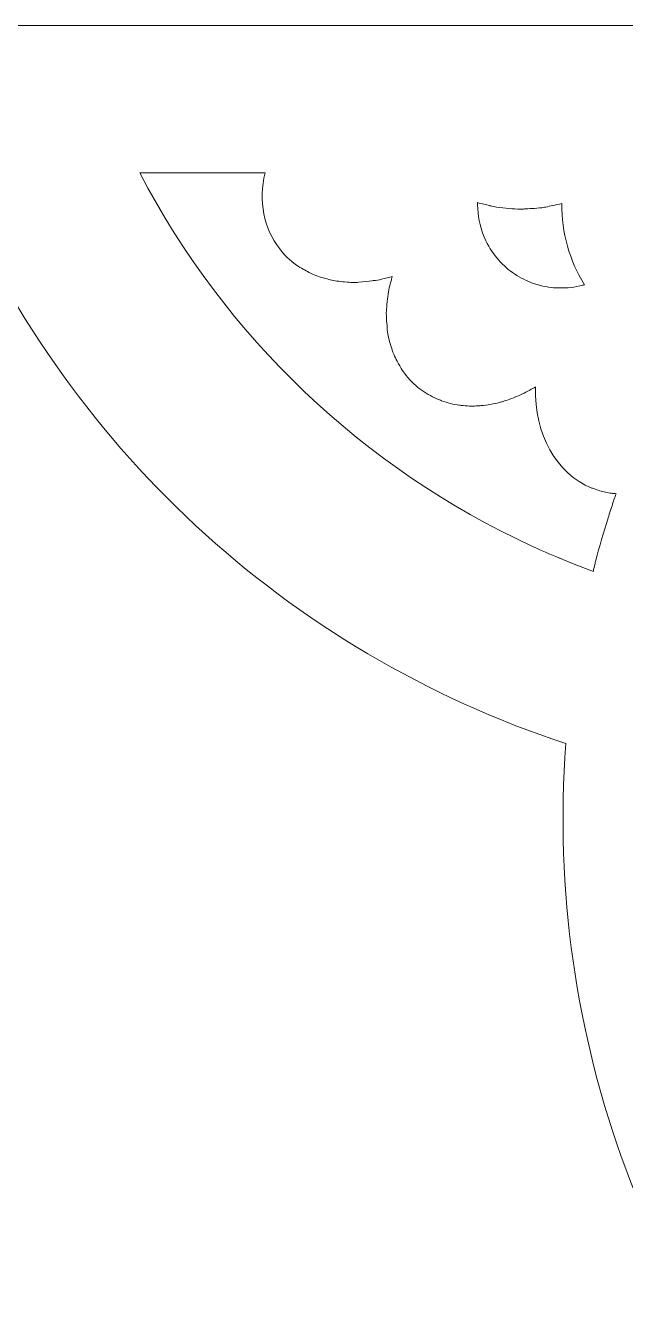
# Model space of a CAD drawing. Header units: millimetres. Extents: x 31 to 886, y -1164 to 562.
# Drawn here: x 657.4 to 690, y -89.3 to -19.9 of the extents above; entities that cross this region are included whole.
import ezdxf

# ---------------------------------------------------------------- set-up
doc = ezdxf.new("R2010")
doc.units = ezdxf.units.MM
doc.header["$MEASUREMENT"] = 0
doc.layers.add('Layer 3', color=7, linetype='Continuous')

msp = doc.modelspace()

# ---------------------------------------------------------------- linework, layer by layer
at = {"layer": 'Layer 3', "lineweight": 0}
msp.add_lwpolyline([(501.002, -19.871), (501.002, -581.098), (886.3, -581.098), (886.3, -19.871), (501.002, -19.871)], dxfattribs=at)
for points, knots in [([(509.002, -27.871), (509.002, -27.871), (653.338, -27.871), (653.338, -27.871), (659.457, -42.618), (671.609, -53.882), (686.757, -58.887), (685.579, -74.804), (691.339, -90.345), (702.632, -101.636), (712.985, -111.989), (726.697, -117.691), (741.244, -117.691), (741.244, -117.691), (741.244, -117.691), (741.244, -117.691), (742.61, -117.691), (743.999, -117.639), (745.382, -117.536), (749.543, -130.112), (757.914, -140.554), (769.188, -147.297), (760.577, -148.118), (752.201, -150.021), (743.682, -153.086), (734.254, -156.478), (724.953, -161.655), (716.04, -168.472), (707.959, -174.652), (694.553, -189.606), (689.781, -194.947), (689.387, -194.472), (688.944, -193.935), (688.491, -193.385), (685.308, -189.529), (680.498, -183.702), (677.567, -180.635), (663.85, -166.287), (648.449, -155.874), (631.791, -149.688), (622.952, -146.405), (612.968, -144.409), (602.116, -143.757), (601.298, -143.708), (600.567, -143.684), (599.898, -143.686), (599.675, -143.686), (599.459, -143.689), (599.249, -143.695), (584.492, -144.122), (570.852, -147.29), (558.709, -153.111), (546.484, -158.971), (535.474, -167.896), (525.05, -180.393), (521.562, -184.576), (518.839, -188.707), (516.955, -192.672), (514.175, -198.521), (511.135, -205.126), (509.002, -211.679), (509.002, -211.679), (509.002, -27.871), (509.002, -27.871)], [0, 0, 0, 0, 1, 1, 1, 2, 2, 2, 3, 3, 3, 4, 4, 4, 5, 5, 5, 6, 6, 6, 7, 7, 7, 8, 8, 8, 9, 9, 9, 10, 10, 10, 11, 11, 11, 12, 12, 12, 13, 13, 13, 14, 14, 14, 15, 15, 15, 16, 16, 16, 17, 17, 17, 18, 18, 18, 19, 19, 19, 20, 20, 20, 21, 21, 21, 21]), ([(670.429, -27.871), (670.072, -29.426), (670.346, -30.876), (671.225, -32.011), (671.473, -32.334), (671.778, -32.628), (672.131, -32.885), (672.261, -32.979), (672.385, -33.048), (672.503, -33.109), (672.7, -33.227), (672.918, -33.35), (673.195, -33.457), (673.325, -33.507), (673.46, -33.547), (673.593, -33.583), (673.593, -33.583), (673.651, -33.598), (673.651, -33.598), (673.852, -33.655), (674.07, -33.714), (674.331, -33.754), (674.477, -33.776), (674.627, -33.788), (674.746, -33.795), (674.746, -33.795), (674.881, -33.807), (674.881, -33.807), (674.95, -33.816), (675.04, -33.827), (675.149, -33.831), (675.257, -33.835), (675.384, -33.832), (675.525, -33.813), (675.792, -33.801), (676.041, -33.769), (676.222, -33.743), (676.222, -33.743), (676.308, -33.732), (676.308, -33.732), (676.457, -33.713), (676.603, -33.691), (676.754, -33.659), (676.962, -33.615), (677.158, -33.56), (677.33, -33.507), (677.314, -33.569), (677.3, -33.627), (677.288, -33.68), (677.288, -33.68), (677.231, -33.902), (677.231, -33.902), (677.191, -34.047), (677.154, -34.193), (677.129, -34.331), (677.094, -34.525), (677.078, -34.704), (677.066, -34.855), (677.066, -34.855), (677.047, -35.054), (677.047, -35.054), (677.03, -35.198), (677.016, -35.343), (677.014, -35.479), (677.009, -35.722), (677.031, -35.933), (677.042, -36.032), (677.042, -36.032), (677.055, -36.188), (677.055, -36.188), (677.061, -36.318), (677.071, -36.472), (677.098, -36.621), (677.14, -36.871), (677.207, -37.08), (677.246, -37.198), (677.246, -37.198), (677.283, -37.324), (677.283, -37.324), (677.311, -37.436), (677.351, -37.58), (677.414, -37.735), (677.53, -38.014), (677.667, -38.233), (677.743, -38.354), (677.743, -38.354), (677.772, -38.402), (677.772, -38.402), (677.845, -38.543), (677.917, -38.658), (677.995, -38.761), (678.24, -39.089), (678.527, -39.38), (678.85, -39.627), (679.125, -39.837), (679.425, -40.008), (679.79, -40.165), (679.866, -40.198), (679.943, -40.23), (680.009, -40.254), (680.343, -40.377), (680.664, -40.458), (680.979, -40.5), (681.038, -40.509), (681.098, -40.515), (681.191, -40.521), (681.331, -40.535), (681.491, -40.549), (681.641, -40.549), (681.641, -40.549), (681.647, -40.549), (681.647, -40.549), (681.737, -40.55), (681.868, -40.543), (681.969, -40.534), (681.969, -40.534), (682.035, -40.529), (682.035, -40.529), (682.126, -40.524), (682.217, -40.517), (682.297, -40.508), (682.64, -40.47), (682.958, -40.408), (683.269, -40.321), (683.322, -40.306), (683.375, -40.289), (683.436, -40.267), (683.691, -40.188), (683.957, -40.087), (684.228, -39.966), (684.321, -39.925), (684.413, -39.881), (684.501, -39.838), (684.713, -39.733), (684.91, -39.626), (685.106, -39.508), (685.057, -42.11), (686.229, -44.209), (688.172, -44.999), (688.228, -45.022), (688.289, -45.046), (688.356, -45.065), (688.575, -45.146), (688.785, -45.206), (688.999, -45.248), (689.108, -45.269), (689.22, -45.283), (689.296, -45.289), (689.296, -45.289), (689.383, -45.298), (689.383, -45.298), (689.417, -45.302), (689.45, -45.306), (689.484, -45.31), (689.41, -45.529), (689.337, -45.749), (689.266, -45.968), (689.266, -45.968), (689.186, -46.211), (689.186, -46.211), (689.14, -46.349), (689.095, -46.488), (689.052, -46.626), (688.8, -47.438), (688.584, -48.187), (688.392, -48.917), (688.37, -49.001), (688.349, -49.087), (688.332, -49.163), (688.332, -49.163), (688.296, -49.309), (688.296, -49.309), (688.277, -49.383), (688.258, -49.456), (688.24, -49.529), (687.924, -49.413), (687.615, -49.294), (687.299, -49.167), (687.145, -49.11), (686.926, -49.028), (686.77, -48.96), (686.717, -48.933), (686.656, -48.905), (686.562, -48.865), (686.562, -48.865), (686.444, -48.815), (686.444, -48.815), (686.433, -48.81), (686.422, -48.806), (686.411, -48.802), (685.917, -48.613), (685.37, -48.363), (684.989, -48.189), (684.989, -48.189), (684.914, -48.153), (684.914, -48.153), (675.768, -43.942), (668.263, -36.776), (663.63, -27.871), (663.63, -27.871), (670.429, -27.871), (670.429, -27.871)], [0, 0, 0, 0, 1, 1, 1, 2, 2, 2, 3, 3, 3, 4, 4, 4, 5, 5, 5, 6, 6, 6, 7, 7, 7, 8, 8, 8, 9, 9, 9, 10, 10, 10, 11, 11, 11, 12, 12, 12, 13, 13, 13, 14, 14, 14, 15, 15, 15, 16, 16, 16, 17, 17, 17, 18, 18, 18, 19, 19, 19, 20, 20, 20, 21, 21, 21, 22, 22, 22, 23, 23, 23, 24, 24, 24, 25, 25, 25, 26, 26, 26, 27, 27, 27, 28, 28, 28, 29, 29, 29, 30, 30, 30, 31, 31, 31, 32, 32, 32, 33, 33, 33, 34, 34, 34, 35, 35, 35, 36, 36, 36, 37, 37, 37, 38, 38, 38, 39, 39, 39, 40, 40, 40, 41, 41, 41, 42, 42, 42, 43, 43, 43, 44, 44, 44, 45, 45, 45, 46, 46, 46, 47, 47, 47, 48, 48, 48, 49, 49, 49, 50, 50, 50, 51, 51, 51, 52, 52, 52, 53, 53, 53, 54, 54, 54, 55, 55, 55, 56, 56, 56, 57, 57, 57, 58, 58, 58, 59, 59, 59, 60, 60, 60, 61, 61, 61, 62, 62, 62, 63, 63, 63, 64, 64, 64, 65, 65, 65, 66, 66, 66, 67, 67, 67, 67]), ([(681.966, -29.49), (682.204, -29.558), (682.428, -29.607), (682.617, -29.647), (682.619, -29.648), (682.657, -29.658), (682.658, -29.659), (682.773, -29.689), (682.889, -29.716), (683, -29.734), (683.441, -29.807), (683.888, -29.844), (684.327, -29.844), (684.327, -29.844), (684.327, -29.844), (684.327, -29.844), (684.411, -29.844), (684.495, -29.839), (684.592, -29.829), (684.881, -29.821), (685.223, -29.804), (685.592, -29.748), (685.708, -29.73), (685.824, -29.704), (685.963, -29.667), (685.963, -29.667), (686.044, -29.651), (686.044, -29.651), (686.19, -29.622), (686.359, -29.589), (686.542, -29.543), (686.533, -31.118), (686.958, -32.653), (687.769, -33.957), (687.736, -33.967), (687.703, -33.976), (687.67, -33.984), (687.257, -34.09), (686.834, -34.139), (686.409, -34.131), (686.267, -34.128), (686.125, -34.119), (685.983, -34.104), (685.561, -34.057), (685.146, -33.949), (684.75, -33.783), (684.378, -33.626), (684.038, -33.431), (683.742, -33.205), (683.448, -32.979), (683.175, -32.705), (682.929, -32.391), (682.663, -32.051), (682.45, -31.68), (682.295, -31.288), (682.084, -30.754), (681.974, -30.19), (681.966, -29.612), (681.966, -29.572), (681.966, -29.531), (681.966, -29.49)], [0, 0, 0, 0, 1, 1, 1, 2, 2, 2, 3, 3, 3, 4, 4, 4, 5, 5, 5, 6, 6, 6, 7, 7, 7, 8, 8, 8, 9, 9, 9, 10, 10, 10, 11, 11, 11, 12, 12, 12, 13, 13, 13, 14, 14, 14, 15, 15, 15, 16, 16, 16, 17, 17, 17, 18, 18, 18, 19, 19, 19, 20, 20, 20, 20])]:
    msp.add_open_spline(points, degree=3, knots=knots, dxfattribs=at)

doc.saveas('drawing.dxf')
